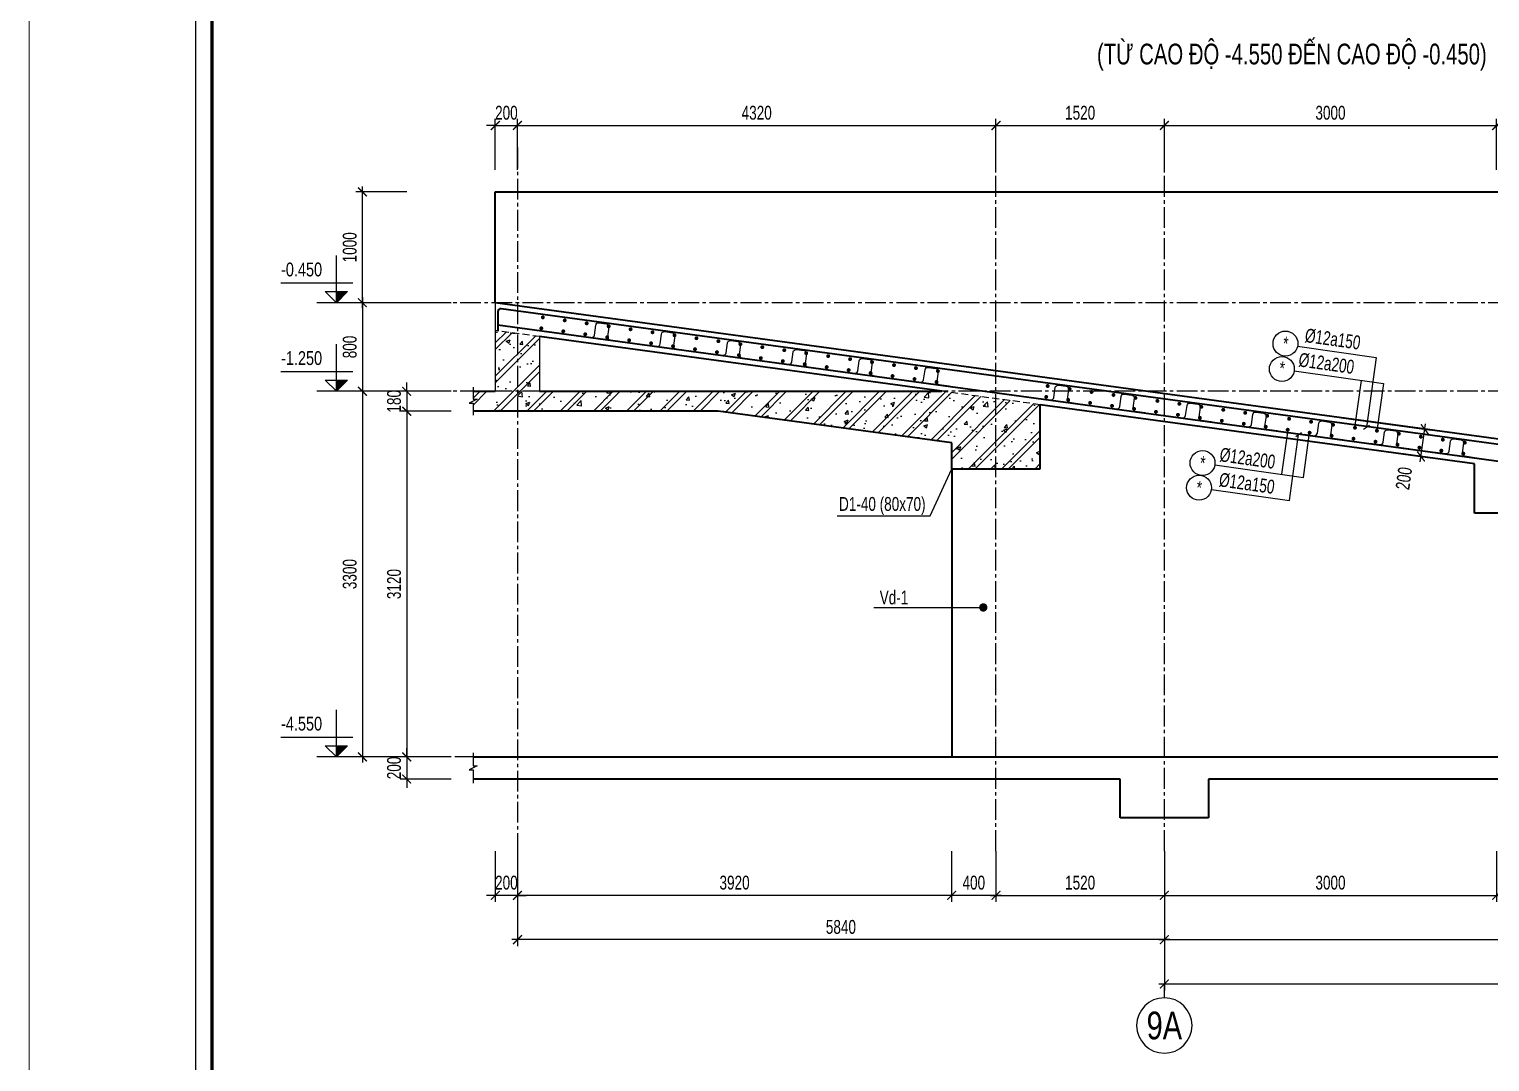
# Model space of a CAD drawing. Header units: millimetres. Extents: x 0 to 168200, y 0 to 59400.
# Drawn here: x 0 to 26372, y 21105 to 39748 of the extents above; entities that cross this region are included whole.
import ezdxf
from ezdxf.enums import TextEntityAlignment as Align

# ---------------------------------------------------------------- set-up
doc = ezdxf.new("R2010")
doc.units = ezdxf.units.MM
doc.header["$LTSCALE"] = 500
doc.header["$MEASUREMENT"] = 0
doc.linetypes.add('CENTER2', pattern=[1.125, 0.75, -0.125, 0.125, -0.125])
doc.linetypes.add('HIDDEN', pattern=[0.375, 0.25, -0.125])
doc.layers.get('DEFPOINTS').update_dxf_attribs({"lineweight": 15})
doc.layers.add('02.CDC.DIM', color=1, linetype='Continuous', lineweight=20)
for name, color, linetype in [('CDC-KHUNGTEN', 9, 'Continuous'), ('CDC.01.AXIS', 160, 'CENTER2'), ('CDC.02.DIM', 1, 'Continuous'), ('CDC.03.BORDER', 3, 'Continuous'), ('CDC.04.HIDDEN', 8, 'HIDDEN'), ('CDC.05.STEEL', 4, 'Continuous'), ('CDC.06.TEXT', 2, 'Continuous'), ('CDC.10.HATCH', 251, 'Continuous'), ('CDC.11.NOTE', 8, 'Continuous'), ('CDC.14.STEELNUM', 9, 'Continuous'), ('STEEL_NODE', 6, 'Continuous')]:
    doc.layers.add(name, color=color, linetype=linetype)
doc.styles.add('BIGTEXT', font='arial.ttf', dxfattribs={"width": 0.8})
doc.styles.add('KCS_SMTEXT', font='arial.ttf', dxfattribs={"width": 0.7})
doc.styles.add('SMTEXT', font='arial.ttf', dxfattribs={"width": 0.7})
doc.dimstyles.new('KCS_DIM100 SC2', dxfattribs={"dimscale": 100, "dimtxt": 2.5, "dimasz": 1.6, "dimexe": 1.2, "dimexo": 0, "dimgap": 1, "dimtad": 1, "dimdec": 0, "dimlfac": 0.5, "dimzin": 0, "dimdsep": 46, "dimtxsty": 'KCS_SMTEXT', "dimblk": 'ARCHTICK', "dimcen": 0, "dimdle": 1, "dimclrd": 256, "dimclre": 256, "dimclrt": 2, "dimadec": 0, "dimazin": 0, "dimtfac": 1, "dimtdec": 0, "dimtix": 1, "dimtmove": 2, "dimatfit": 3, "dimfxl": 1, "dimtolj": 1, "dimtzin": 0, "dimarcsym": 0})

# ---------------------------------------------------------------- blocks, each defined once
blk = doc.blocks.new('_ArchTick')
at = {"color": 0, "linetype": 'ByBlock', "const_width": 0.15}
blk.add_lwpolyline([(-0.5, -0.5), (0.5, 0.5)], dxfattribs=at)
blk = doc.blocks.new('*D10')
at = {"layer": 'CDC.02.DIM', "lineweight": -2, "transparency": 16777216}
for p, q in [((20496, 24910), (20496, 23190)), ((34596, 24910), (34596, 23190)), ((20396, 23310), (34696, 23310))]:
    blk.add_line(p, q, dxfattribs=at)
at = {"layer": 'DEFPOINTS', "color": 0, "transparency": 16777216}
for p in [(20496, 24910), (34596, 24910), (34596, 23310)]:
    blk.add_point(p, dxfattribs=at)
at = {"layer": 'CDC.02.DIM', "lineweight": -2, "transparency": 16777216, "xscale": 160, "yscale": 160, "zscale": 160, "rotation": 180}
blk.add_blockref('_ArchTick', (20496, 23310), dxfattribs=at)
at = {"layer": 'CDC.02.DIM', "lineweight": -2, "transparency": 16777216, "xscale": 160, "yscale": 160, "zscale": 160}
blk.add_blockref('_ArchTick', (34596, 23310), dxfattribs=at)
at = {"layer": 'CDC.02.DIM', "color": 2, "transparency": 16777216, "insert": (27546, 23538), "char_height": 250, "attachment_point": 5, "style": 'KCS_SMTEXT'}
blk.add_mtext('\\A1;7050', dxfattribs=at)
blk = doc.blocks.new('*D12')
at = {"layer": 'CDC.02.DIM', "lineweight": -2, "transparency": 16777216}
for p, q in [((20496, 24910), (20496, 23990)), ((26496, 24910), (26496, 23990)), ((20396, 24110), (26596, 24110))]:
    blk.add_line(p, q, dxfattribs=at)
at = {"layer": 'DEFPOINTS', "color": 0, "transparency": 16777216}
for p in [(20496, 24910), (26496, 24910), (26496, 24110)]:
    blk.add_point(p, dxfattribs=at)
at = {"layer": 'CDC.02.DIM', "lineweight": -2, "transparency": 16777216, "xscale": 160, "yscale": 160, "zscale": 160, "rotation": 180}
blk.add_blockref('_ArchTick', (20496, 24110), dxfattribs=at)
at = {"layer": 'CDC.02.DIM', "lineweight": -2, "transparency": 16777216, "xscale": 160, "yscale": 160, "zscale": 160}
blk.add_blockref('_ArchTick', (26496, 24110), dxfattribs=at)
at = {"layer": 'CDC.02.DIM', "color": 2, "transparency": 16777216, "insert": (23496, 24338), "char_height": 250, "attachment_point": 5, "style": 'KCS_SMTEXT'}
blk.add_mtext('\\A1;3000', dxfattribs=at)
blk = doc.blocks.new('*D31')
at = {"layer": 'CDC.02.DIM', "lineweight": -2, "transparency": 16777216}
for p, q in [((23690, 32731), (25316, 32510)), ((25117, 31935), (25211, 32625)), ((23623, 32239), (25249, 32018))]:
    blk.add_line(p, q, dxfattribs=at)
at = {"layer": 'DEFPOINTS', "color": 0, "transparency": 16777216}
for p in [(23690, 32731), (25197, 32526), (23623, 32239)]:
    blk.add_point(p, dxfattribs=at)
at = {"layer": 'CDC.02.DIM', "lineweight": -2, "transparency": 16777216, "xscale": 160, "yscale": 160, "zscale": 160}
for p, rotation in [((25197, 32526), 82.26110711690258), ((25130, 32034), 262.2611071169026)]:
    blk.add_blockref('_ArchTick', p, dxfattribs=dict(at, rotation=rotation))
at = {"layer": 'CDC.02.DIM', "color": 2, "transparency": 16777216, "insert": (24822, 31638), "char_height": 250, "attachment_point": 5, "rotation": 82.2611, "style": 'KCS_SMTEXT'}
blk.add_mtext('\\A1;200', dxfattribs=at)
blk = doc.blocks.new('*D45')
at = {"layer": 'CDC.02.DIM', "lineweight": -2, "transparency": 16777216}
for p, q in [((6816, 33210), (6816, 33370)), ((7616, 33210), (6696, 33210)), ((6816, 33210), (6816, 32850)), ((7616, 32850), (6696, 32850)), ((6816, 32850), (6816, 32690))]:
    blk.add_line(p, q, dxfattribs=at)
at = {"layer": 'DEFPOINTS', "color": 0, "transparency": 16777216}
for p in [(7616, 33210), (6816, 32850), (7616, 32850)]:
    blk.add_point(p, dxfattribs=at)
at = {"layer": 'CDC.02.DIM', "lineweight": -2, "transparency": 16777216, "xscale": 160, "yscale": 160, "zscale": 160}
for p, rotation in [((6816, 33210), 270), ((6816, 32850), 90)]:
    blk.add_blockref('_ArchTick', p, dxfattribs=dict(at, rotation=rotation))
at = {"layer": 'CDC.02.DIM', "color": 2, "transparency": 16777216, "insert": (6588, 33030), "char_height": 250, "attachment_point": 5, "rotation": 90, "style": 'KCS_SMTEXT'}
blk.add_mtext('\\A1;180', dxfattribs=at)
blk = doc.blocks.new('*D47')
at = {"layer": 'CDC.02.DIM', "lineweight": -2, "transparency": 16777216}
for p, q in [((6816, 26610), (6816, 26770)), ((7616, 26610), (6696, 26610)), ((6816, 26610), (6816, 26210)), ((7616, 26210), (6696, 26210)), ((6816, 26210), (6816, 26050))]:
    blk.add_line(p, q, dxfattribs=at)
at = {"layer": 'DEFPOINTS', "color": 0, "transparency": 16777216}
for p in [(7616, 26610), (6816, 26210), (7616, 26210)]:
    blk.add_point(p, dxfattribs=at)
at = {"layer": 'CDC.02.DIM', "lineweight": -2, "transparency": 16777216, "xscale": 160, "yscale": 160, "zscale": 160}
for p, rotation in [((6816, 26610), 270), ((6816, 26210), 90)]:
    blk.add_blockref('_ArchTick', p, dxfattribs=dict(at, rotation=rotation))
at = {"layer": 'CDC.02.DIM', "color": 2, "transparency": 16777216, "insert": (6588, 26410), "char_height": 250, "attachment_point": 5, "rotation": 90, "style": 'KCS_SMTEXT'}
blk.add_mtext('\\A1;200', dxfattribs=at)
blk = doc.blocks.new('*D49')
at = {"layer": 'CDC.02.DIM', "lineweight": -2, "transparency": 16777216}
for p, q in [((6016, 34910), (6016, 33110)), ((7616, 34810), (5896, 34810)), ((7616, 33210), (5896, 33210))]:
    blk.add_line(p, q, dxfattribs=at)
at = {"layer": 'DEFPOINTS', "color": 0, "transparency": 16777216}
for p in [(7616, 34810), (6016, 33210), (7616, 33210)]:
    blk.add_point(p, dxfattribs=at)
at = {"layer": 'CDC.02.DIM', "lineweight": -2, "transparency": 16777216, "xscale": 160, "yscale": 160, "zscale": 160}
for p, rotation in [((6016, 34810), 90), ((6016, 33210), 270)]:
    blk.add_blockref('_ArchTick', p, dxfattribs=dict(at, rotation=rotation))
at = {"layer": 'CDC.02.DIM', "color": 2, "transparency": 16777216, "insert": (5788, 34010), "char_height": 250, "attachment_point": 5, "rotation": 90, "style": 'KCS_SMTEXT'}
blk.add_mtext('\\A1;800', dxfattribs=at)
blk = doc.blocks.new('*D51')
at = {"layer": 'CDC.02.DIM', "lineweight": -2, "transparency": 16777216}
for p, q in [((6016, 33310), (6016, 26510)), ((7616, 33210), (5896, 33210)), ((7616, 26610), (5896, 26610))]:
    blk.add_line(p, q, dxfattribs=at)
at = {"layer": 'DEFPOINTS', "color": 0, "transparency": 16777216}
for p in [(7616, 33210), (6016, 26610), (7616, 26610)]:
    blk.add_point(p, dxfattribs=at)
at = {"layer": 'CDC.02.DIM', "lineweight": -2, "transparency": 16777216, "xscale": 160, "yscale": 160, "zscale": 160}
for p, rotation in [((6016, 33210), 90), ((6016, 26610), 270)]:
    blk.add_blockref('_ArchTick', p, dxfattribs=dict(at, rotation=rotation))
at = {"layer": 'CDC.02.DIM', "color": 2, "transparency": 16777216, "insert": (5788, 29910), "char_height": 250, "attachment_point": 5, "rotation": 90, "style": 'KCS_SMTEXT'}
blk.add_mtext('\\A1;3300', dxfattribs=at)
blk = doc.blocks.new('*D52')
at = {"layer": 'CDC.02.DIM', "lineweight": -2, "transparency": 16777216}
for p, q in [((17456, 24910), (17456, 23990)), ((20496, 24910), (20496, 23990)), ((17356, 24110), (20596, 24110))]:
    blk.add_line(p, q, dxfattribs=at)
at = {"layer": 'DEFPOINTS', "color": 0, "transparency": 16777216}
for p in [(17456, 24910), (20496, 24910), (20496, 24110)]:
    blk.add_point(p, dxfattribs=at)
at = {"layer": 'CDC.02.DIM', "lineweight": -2, "transparency": 16777216, "xscale": 160, "yscale": 160, "zscale": 160, "rotation": 180}
blk.add_blockref('_ArchTick', (17456, 24110), dxfattribs=at)
at = {"layer": 'CDC.02.DIM', "lineweight": -2, "transparency": 16777216, "xscale": 160, "yscale": 160, "zscale": 160}
blk.add_blockref('_ArchTick', (20496, 24110), dxfattribs=at)
at = {"layer": 'CDC.02.DIM', "color": 2, "transparency": 16777216, "insert": (18976, 24338), "char_height": 250, "attachment_point": 5, "style": 'KCS_SMTEXT'}
blk.add_mtext('\\A1;1520', dxfattribs=at)
blk = doc.blocks.new('*D53')
at = {"layer": 'CDC.02.DIM', "lineweight": -2, "transparency": 16777216}
for p, q in [((8816, 24910), (8816, 23990)), ((16656, 24910), (16656, 23990)), ((16756, 24110), (8716, 24110))]:
    blk.add_line(p, q, dxfattribs=at)
at = {"layer": 'DEFPOINTS', "color": 0, "transparency": 16777216}
for p in [(8816, 24910), (16656, 24910), (8816, 24110)]:
    blk.add_point(p, dxfattribs=at)
at = {"layer": 'CDC.02.DIM', "lineweight": -2, "transparency": 16777216, "xscale": 160, "yscale": 160, "zscale": 160, "rotation": 180}
blk.add_blockref('_ArchTick', (8816, 24110), dxfattribs=at)
at = {"layer": 'CDC.02.DIM', "lineweight": -2, "transparency": 16777216, "xscale": 160, "yscale": 160, "zscale": 160}
blk.add_blockref('_ArchTick', (16656, 24110), dxfattribs=at)
at = {"layer": 'CDC.02.DIM', "color": 2, "transparency": 16777216, "insert": (12736, 24338), "char_height": 250, "attachment_point": 5, "style": 'KCS_SMTEXT'}
blk.add_mtext('\\A1;3920', dxfattribs=at)
blk = doc.blocks.new('*D54')
at = {"layer": 'CDC.02.DIM', "lineweight": -2, "transparency": 16777216}
for p, q in [((8816, 24910), (8816, 23190)), ((20496, 24910), (20496, 23190)), ((20596, 23310), (8716, 23310))]:
    blk.add_line(p, q, dxfattribs=at)
at = {"layer": 'DEFPOINTS', "color": 0, "transparency": 16777216}
for p in [(8816, 24910), (20496, 24910), (8816, 23310)]:
    blk.add_point(p, dxfattribs=at)
at = {"layer": 'CDC.02.DIM', "lineweight": -2, "transparency": 16777216, "xscale": 160, "yscale": 160, "zscale": 160, "rotation": 180}
blk.add_blockref('_ArchTick', (8816, 23310), dxfattribs=at)
at = {"layer": 'CDC.02.DIM', "lineweight": -2, "transparency": 16777216, "xscale": 160, "yscale": 160, "zscale": 160}
blk.add_blockref('_ArchTick', (20496, 23310), dxfattribs=at)
at = {"layer": 'CDC.02.DIM', "color": 2, "transparency": 16777216, "insert": (14656, 23538), "char_height": 250, "attachment_point": 5, "style": 'KCS_SMTEXT'}
blk.add_mtext('\\A1;5840', dxfattribs=at)
blk = doc.blocks.new('*D61')
at = {"layer": 'CDC.02.DIM', "lineweight": -2, "transparency": 16777216}
for p, q in [((6816, 36810), (5896, 36810)), ((6016, 34710), (6016, 36910)), ((6816, 34810), (5896, 34810))]:
    blk.add_line(p, q, dxfattribs=at)
at = {"layer": 'DEFPOINTS', "color": 0, "transparency": 16777216}
for p in [(6016, 36810), (6816, 36810), (6816, 34810)]:
    blk.add_point(p, dxfattribs=at)
at = {"layer": 'CDC.02.DIM', "lineweight": -2, "transparency": 16777216, "xscale": 160, "yscale": 160, "zscale": 160}
for p, rotation in [((6016, 36810), 90), ((6016, 34810), 270)]:
    blk.add_blockref('_ArchTick', p, dxfattribs=dict(at, rotation=rotation))
at = {"layer": 'CDC.02.DIM', "color": 2, "transparency": 16777216, "insert": (5788, 35810), "char_height": 250, "attachment_point": 5, "rotation": 90, "style": 'KCS_SMTEXT'}
blk.add_mtext('\\A1;1000', dxfattribs=at)
blk = doc.blocks.new('*D145')
at = {"layer": 'CDC.02.DIM', "lineweight": -2, "transparency": 16777216}
for p, q in [((7616, 32850), (6696, 32850)), ((6816, 32950), (6816, 26510)), ((7616, 26610), (6696, 26610))]:
    blk.add_line(p, q, dxfattribs=at)
at = {"layer": 'DEFPOINTS', "color": 0, "transparency": 16777216}
for p in [(7616, 32850), (6816, 26610), (7616, 26610)]:
    blk.add_point(p, dxfattribs=at)
at = {"layer": 'CDC.02.DIM', "lineweight": -2, "transparency": 16777216, "xscale": 160, "yscale": 160, "zscale": 160}
for p, rotation in [((6816, 32850), 90), ((6816, 26610), 270)]:
    blk.add_blockref('_ArchTick', p, dxfattribs=dict(at, rotation=rotation))
at = {"layer": 'CDC.02.DIM', "color": 2, "transparency": 16777216, "insert": (6588, 29730), "char_height": 250, "attachment_point": 5, "rotation": 90, "style": 'KCS_SMTEXT'}
blk.add_mtext('\\A1;3120', dxfattribs=at)
blk = doc.blocks.new('*D146')
at = {"layer": 'CDC.02.DIM', "lineweight": -2, "transparency": 16777216}
for p, q in [((16656, 24910), (16656, 23990)), ((17456, 24910), (17456, 23990)), ((17556, 24110), (16556, 24110))]:
    blk.add_line(p, q, dxfattribs=at)
at = {"layer": 'DEFPOINTS', "color": 0, "transparency": 16777216}
for p in [(16656, 24910), (17456, 24910), (16656, 24110)]:
    blk.add_point(p, dxfattribs=at)
at = {"layer": 'CDC.02.DIM', "lineweight": -2, "transparency": 16777216, "xscale": 160, "yscale": 160, "zscale": 160, "rotation": 180}
blk.add_blockref('_ArchTick', (16656, 24110), dxfattribs=at)
at = {"layer": 'CDC.02.DIM', "lineweight": -2, "transparency": 16777216, "xscale": 160, "yscale": 160, "zscale": 160}
blk.add_blockref('_ArchTick', (17456, 24110), dxfattribs=at)
at = {"layer": 'CDC.02.DIM', "color": 2, "transparency": 16777216, "insert": (17056, 24338), "char_height": 250, "attachment_point": 5, "style": 'KCS_SMTEXT'}
blk.add_mtext('\\A1;400', dxfattribs=at)
blk = doc.blocks.new('*D147')
at = {"layer": 'CDC.02.DIM', "lineweight": -2, "transparency": 16777216}
for p, q in [((8416, 24910), (8416, 23990)), ((8816, 24910), (8816, 23990)), ((8416, 24110), (8256, 24110)), ((8816, 24110), (8416, 24110)), ((8816, 24110), (8976, 24110))]:
    blk.add_line(p, q, dxfattribs=at)
at = {"layer": 'DEFPOINTS', "color": 0, "transparency": 16777216}
for p in [(8416, 24910), (8816, 24910), (8416, 24110)]:
    blk.add_point(p, dxfattribs=at)
at = {"layer": 'CDC.02.DIM', "lineweight": -2, "transparency": 16777216, "xscale": 160, "yscale": 160, "zscale": 160}
blk.add_blockref('_ArchTick', (8416, 24110), dxfattribs=at)
at = {"layer": 'CDC.02.DIM', "lineweight": -2, "transparency": 16777216, "xscale": 160, "yscale": 160, "zscale": 160, "rotation": 180}
blk.add_blockref('_ArchTick', (8816, 24110), dxfattribs=at)
at = {"layer": 'CDC.02.DIM', "color": 2, "transparency": 16777216, "insert": (8616, 24338), "char_height": 250, "attachment_point": 5, "style": 'KCS_SMTEXT'}
blk.add_mtext('\\A1;200', dxfattribs=at)
blk = doc.blocks.new('_Axis name')
at = {"layer": 'CDC.02.DIM'}
blk.add_line((0, 2.5), (0, 0), dxfattribs=at)
blk.add_circle((0, 7.5), 5, dxfattribs=at)
at = {"layer": 'CDC.02.DIM', "style": 'BIGTEXT', "width": 0.75}
blk.add_attdef('.', text='', height=5, dxfattribs=at).set_placement((0, 7.5), align=Align.MIDDLE)
blk = doc.blocks.new('*D148')
at = {"layer": 'CDC.02.DIM', "lineweight": -2, "transparency": 16777216}
for p, q in [((20496, 24910), (20496, 22390)), ((70936, 24110), (70936, 22390)), ((20396, 22510), (71036, 22510))]:
    blk.add_line(p, q, dxfattribs=at)
at = {"layer": 'DEFPOINTS', "color": 0, "transparency": 16777216}
for p in [(20496, 24910), (70936, 24110), (70936, 22510)]:
    blk.add_point(p, dxfattribs=at)
at = {"layer": 'CDC.02.DIM', "lineweight": -2, "transparency": 16777216, "xscale": 160, "yscale": 160, "zscale": 160, "rotation": 180}
blk.add_blockref('_ArchTick', (20496, 22510), dxfattribs=at)
at = {"layer": 'CDC.02.DIM', "lineweight": -2, "transparency": 16777216, "xscale": 160, "yscale": 160, "zscale": 160}
blk.add_blockref('_ArchTick', (70936, 22510), dxfattribs=at)
at = {"layer": 'CDC.02.DIM', "color": 2, "transparency": 16777216, "insert": (45716, 22738), "char_height": 250, "attachment_point": 5, "style": 'KCS_SMTEXT'}
blk.add_mtext('\\A1;25220', dxfattribs=at)
blk = doc.blocks.new('*D149')
at = {"layer": 'CDC.02.DIM', "lineweight": -2, "transparency": 16777216}
for p, q in [((8416, 38010), (8256, 38010)), ((8416, 37210), (8416, 38130)), ((8416, 38010), (8816, 38010)), ((8816, 37210), (8816, 38130)), ((8816, 38010), (8976, 38010))]:
    blk.add_line(p, q, dxfattribs=at)
at = {"layer": 'DEFPOINTS', "color": 0, "transparency": 16777216}
for p in [(8816, 38010), (8416, 37210), (8816, 37210)]:
    blk.add_point(p, dxfattribs=at)
at = {"layer": 'CDC.02.DIM', "lineweight": -2, "transparency": 16777216, "xscale": 160, "yscale": 160, "zscale": 160}
blk.add_blockref('_ArchTick', (8416, 38010), dxfattribs=at)
at = {"layer": 'CDC.02.DIM', "lineweight": -2, "transparency": 16777216, "xscale": 160, "yscale": 160, "zscale": 160, "rotation": 180}
blk.add_blockref('_ArchTick', (8816, 38010), dxfattribs=at)
at = {"layer": 'CDC.02.DIM', "color": 2, "transparency": 16777216, "insert": (8616, 38238), "char_height": 250, "attachment_point": 5, "style": 'KCS_SMTEXT'}
blk.add_mtext('\\A1;200', dxfattribs=at)
blk = doc.blocks.new('*D150')
at = {"layer": 'CDC.02.DIM', "lineweight": -2, "transparency": 16777216}
for p, q in [((8716, 38010), (17556, 38010)), ((8816, 37210), (8816, 38130)), ((17456, 37210), (17456, 38130))]:
    blk.add_line(p, q, dxfattribs=at)
at = {"layer": 'DEFPOINTS', "color": 0, "transparency": 16777216}
for p in [(17456, 38010), (8816, 37210), (17456, 37210)]:
    blk.add_point(p, dxfattribs=at)
at = {"layer": 'CDC.02.DIM', "lineweight": -2, "transparency": 16777216, "xscale": 160, "yscale": 160, "zscale": 160, "rotation": 180}
blk.add_blockref('_ArchTick', (8816, 38010), dxfattribs=at)
at = {"layer": 'CDC.02.DIM', "lineweight": -2, "transparency": 16777216, "xscale": 160, "yscale": 160, "zscale": 160}
blk.add_blockref('_ArchTick', (17456, 38010), dxfattribs=at)
at = {"layer": 'CDC.02.DIM', "color": 2, "transparency": 16777216, "insert": (13136, 38238), "char_height": 250, "attachment_point": 5, "style": 'KCS_SMTEXT'}
blk.add_mtext('\\A1;4320', dxfattribs=at)
blk = doc.blocks.new('*D151')
at = {"layer": 'CDC.02.DIM', "lineweight": -2, "transparency": 16777216}
for p, q in [((17356, 38010), (20596, 38010)), ((17456, 37210), (17456, 38130)), ((20496, 37210), (20496, 38130))]:
    blk.add_line(p, q, dxfattribs=at)
at = {"layer": 'DEFPOINTS', "color": 0, "transparency": 16777216}
for p in [(20496, 38010), (17456, 37210), (20496, 37210)]:
    blk.add_point(p, dxfattribs=at)
at = {"layer": 'CDC.02.DIM', "lineweight": -2, "transparency": 16777216, "xscale": 160, "yscale": 160, "zscale": 160, "rotation": 180}
blk.add_blockref('_ArchTick', (17456, 38010), dxfattribs=at)
at = {"layer": 'CDC.02.DIM', "lineweight": -2, "transparency": 16777216, "xscale": 160, "yscale": 160, "zscale": 160}
blk.add_blockref('_ArchTick', (20496, 38010), dxfattribs=at)
at = {"layer": 'CDC.02.DIM', "color": 2, "transparency": 16777216, "insert": (18976, 38238), "char_height": 250, "attachment_point": 5, "style": 'KCS_SMTEXT'}
blk.add_mtext('\\A1;1520', dxfattribs=at)
blk = doc.blocks.new('*D152')
at = {"layer": 'CDC.02.DIM', "lineweight": -2, "transparency": 16777216}
for p, q in [((20396, 38010), (26596, 38010)), ((20496, 37210), (20496, 38130)), ((26496, 37210), (26496, 38130))]:
    blk.add_line(p, q, dxfattribs=at)
at = {"layer": 'DEFPOINTS', "color": 0, "transparency": 16777216}
for p in [(26496, 38010), (20496, 37210), (26496, 37210)]:
    blk.add_point(p, dxfattribs=at)
at = {"layer": 'CDC.02.DIM', "lineweight": -2, "transparency": 16777216, "xscale": 160, "yscale": 160, "zscale": 160, "rotation": 180}
blk.add_blockref('_ArchTick', (20496, 38010), dxfattribs=at)
at = {"layer": 'CDC.02.DIM', "lineweight": -2, "transparency": 16777216, "xscale": 160, "yscale": 160, "zscale": 160}
blk.add_blockref('_ArchTick', (26496, 38010), dxfattribs=at)
at = {"layer": 'CDC.02.DIM', "color": 2, "transparency": 16777216, "insert": (23496, 38238), "char_height": 250, "attachment_point": 5, "style": 'KCS_SMTEXT'}
blk.add_mtext('\\A1;3000', dxfattribs=at)
blk = doc.blocks.new('Khung tên chuẩn')
at = {"layer": 'CDC-KHUNGTEN', "color": 8}
blk.add_lwpolyline([(75096, 1100), (83000, 1100), (83000, 58300), (3000, 58300), (3000, 1100), (75096, 1100)], dxfattribs=at)
at = {"layer": 'CDC-KHUNGTEN', "color": 255, "lineweight": 60}
blk.add_lwpolyline([(74900, 1400), (74900, 58000), (3300, 58000), (3300, 1400), (74900, 1400)], close=True, dxfattribs=at)
at = {"layer": 'DEFPOINTS', "color": 1, "ltscale": 0.2}
blk.add_lwpolyline([(0, 0), (0, 59400), (84100, 59400), (84100, 0), (0, 0)], close=True, dxfattribs=at)

msp = doc.modelspace()

# ---------------------------------------------------------------- hatches: boundary and pattern name
at = {"layer": 'CDC.10.HATCH'}
for points in [[(5746.1, 35010.1), (5546.1, 34810.1), (5546.1, 35010.1)], [(5746.1, 33410.1), (5546.1, 33210.1), (5546.1, 33410.1)], [(5746.1, 26810.1), (5546.1, 26610.1), (5546.1, 26810.1)]]:
    msp.add_hatch(color=256, dxfattribs=at).paths.add_polyline_path(points)
h = msp.add_hatch(dxfattribs=at)
h.set_pattern_fill('BETONG', color=256, scale=100, style=0, pattern_type=2)
h.set_pattern_definition([(50, (-437766.36, 538626.2), (717.2602, -62.75213), [75, -825]), (355, (-437766.36, 538626.2), (-138.7513, 752.1921), [60, -660]), (100.4514, (-437706.6, 538620.95), (578.5094, 689.43954), [63.7402, -701.1421]), (46.1842, (-437766.4, 538826.2), (1067.241, -165.519), [112.5, -1237.5]), (96.6356, (-437677.4, 538812.4), (934.6627, 974.1179), [95.6103, -1051.713]), (351.1842, (-437766.4, 538826.2), (934.662, 974.1186), [90, -990]), (21, (-437666.36, 538776.2), (596.90705, -402.6189), [75, -825]), (326, (-437666.36, 538776.2), (243.3153, 725.15005), [60, -660]), (71.4514, (-437616.6, 538742.6), (840.2226, 322.5305), [63.7402, -701.1421]), (37.5, (-437766.36, 538626.18), (12.15986, 332.89385), [0, -652, 0, -670, 0, -662.5]), (7.5, (-437766.36, 538626.2), (263.06954, 394.41171), [0, -382, 0, -637, 0, -252.5]), (327.5, (-437989.36, 538626.18), (533.82244, -22.55487), [0, -250, 0, -780, 0, -1035]), (317.5, (-438089.36, 538626.2), (583.18617, 100.10498), [0, -325, 0, -518, 0, -735]), (45, (-437766.36, 538626.2), (-300.52038, 300.52038), []), (45, (-437766.36, 538748.7), (-300.52038, 300.52038), [])])
h.paths.add_polyline_path([(18256.1, 32968.3), (16476.7, 33210.1), (9216.1, 33210.1), (9216.1, 34196.8), (8416.1, 34305.5), (8416.1, 33210.1), (8016.1, 33210.1), (8016.1, 33066.1), (8088.1, 33066.1), (7944.1, 32994.1), (8016.1, 32994.1), (8016.1, 32850.1), (12442.2, 32850.1), (16656.1, 32277.5), (16656.1, 31810.1), (18256.1, 31810.1)])

# ---------------------------------------------------------------- linework, layer by layer
at = {"layer": 'CDC.01.AXIS'}
for p, q in [((8816.1, 37610.1), (8816.1, 24910.1)), ((17456.1, 24910.1), (17456.1, 37610.1)), ((20496.1, 24910.1), (20496.1, 37610.1)), ((71157.3, 34810.1), (6771.3, 34810.1)), ((71157.3, 33210.1), (6816.1, 33210.1)), ((71057.3, 26610.1), (6816.1, 26610.1))]:
    msp.add_line(p, q, dxfattribs=at)
at = {"layer": 'CDC.02.DIM'}
for points in [[(5546.1, 35010.1), (5546.1, 34810.1), (5346.1, 35010.1), (5746.1, 35010.1), (5546.1, 34810.1), (5546.1, 35660.1)], [(5846.1, 35160.1), (4546.1, 35160.1)], [(5896.1, 34810.1), (5196.1, 34810.1)], [(5546.1, 33410.1), (5546.1, 33210.1), (5346.1, 33410.1), (5746.1, 33410.1), (5546.1, 33210.1), (5546.1, 34060.1)], [(5846.1, 33560.1), (4546.1, 33560.1)], [(5896.1, 33210.1), (5196.1, 33210.1)], [(5546.1, 26810.1), (5546.1, 26610.1), (5346.1, 26810.1), (5746.1, 26810.1), (5546.1, 26610.1), (5546.1, 27460.1)], [(5846.1, 26960.1), (4546.1, 26960.1)], [(5896.1, 26610.1), (5196.1, 26610.1)]]:
    msp.add_lwpolyline(points, dxfattribs=at)
at = {"layer": 'CDC.03.BORDER', "lineweight": 35}
for p, q in [((8416.1, 34810.1), (8416.1, 36810.1)), ((8416.1, 36810.1), (67056.1, 36810.1)), ((68656.1, 26610.1), (8416.1, 34810.1)), ((16476.7, 33210.1), (9216.1, 34196.8)), ((8016.1, 33210.1), (8416.1, 33210.1)), ((9216.1, 33210.1), (16476.7, 33210.1)), ((26096.1, 31902.9), (18256.1, 32968.3)), ((18256.1, 31810.1), (18256.1, 32968.3)), ((12442.2, 32850.1), (8016.1, 32850.1)), ((16656.1, 32277.5), (12442.2, 32850.1)), ((16656.1, 31810.1), (16656.1, 32277.5)), ((16656.1, 31810.1), (18256.1, 31810.1)), ((16656.1, 31810.1), (16656.1, 26610.1)), ((26096.1, 31007.5), (26096.1, 31902.9)), ((26896.1, 31007.5), (26096.1, 31007.5)), ((8016.1, 26610.1), (64105.9, 26610.1)), ((19696.1, 26210.1), (8016.1, 26210.1)), ((19696.1, 25510.1), (19696.1, 26210.1)), ((29696.1, 26210.1), (21296.1, 26210.1)), ((21296.1, 26210.1), (21296.1, 25510.1)), ((21296.1, 25510.1), (19696.1, 25510.1))]:
    msp.add_line(p, q, dxfattribs=at)
at = {"layer": 'CDC.03.BORDER'}
for p, q in [((8416.1, 34810.1), (8416.1, 33210.1)), ((9216.1, 34196.8), (9216.1, 33210.1))]:
    msp.add_line(p, q, dxfattribs=at)
at = {"layer": 'CDC.04.HIDDEN'}
for p, q in [((9216.1, 34196.8), (8416.1, 34305.5)), ((18256.1, 32968.3), (16476.7, 33210.1))]:
    msp.add_line(p, q, dxfattribs=at)
at = {"layer": 'CDC.05.STEEL', "lineweight": 35}
for p, q in [((8464, 34649.1), (8464, 34299)), ((68452.1, 26539.8), (8520.8, 34698.7)), ((68538.7, 26229.3), (8464, 34403.7))]:
    msp.add_line(p, q, dxfattribs=at)
at = {"layer": 'CDC.05.STEEL'}
for points in [[(9967.4, 34207.8), (10148.1, 34183.3, 0.4142136), (10204.4, 34225.9), (10229.3, 34406.2, -0.4142136), (10285.6, 34448.8), (10424, 34429.7, -0.4142136), (10466.7, 34373.4), (10442.1, 34195.9, 0.4142136), (10484.7, 34139.6), (10665.4, 34114.6)], [(11156.4, 34046.2), (11337.2, 34021.7, 0.4142136), (11393.5, 34064.3), (11418.4, 34244.6, -0.4142136), (11474.7, 34287.2), (11613.1, 34268.1, -0.4142136), (11655.7, 34211.8), (11631.2, 34034.3, 0.4142136), (11673.8, 33978), (11854.5, 33953)], [(12345.5, 33884.6), (12526.3, 33860.1, 0.4142136), (12582.5, 33902.7), (12607.4, 34083, -0.4142136), (12663.7, 34125.6), (12802.2, 34106.5, -0.4142136), (12844.8, 34050.2), (12820.3, 33872.7, 0.4142136), (12862.9, 33816.4), (13043.6, 33791.4)], [(13534.6, 33723), (13715.3, 33698.5, 0.4142136), (13771.6, 33741.1), (13796.5, 33921.4, -0.4142136), (13852.8, 33964), (13991.3, 33944.9, -0.4142136), (14033.9, 33888.6), (14009.3, 33711.1, 0.4142136), (14052, 33654.8), (14232.7, 33629.8)], [(14723.7, 33561.5), (14904.4, 33536.9, 0.4142136), (14960.7, 33579.5), (14985.6, 33759.8, -0.4142136), (15041.9, 33802.4), (15180.3, 33783.3, -0.4142136), (15222.9, 33727), (15198.4, 33549.5, 0.4142136), (15241, 33493.2), (15421.7, 33468.3)], [(15912.7, 33399.9), (16093.5, 33375.3, 0.4142136), (16149.8, 33417.9), (16174.7, 33598.2, -0.4142136), (16230.9, 33640.8), (16369.4, 33621.7, -0.4142136), (16412, 33565.4), (16387.5, 33387.9, 0.4142136), (16430.1, 33331.6), (16610.8, 33306.7)], [(18265.2, 33080.2), (18446, 33055.6, 0.4142136), (18502.3, 33098.2), (18527.2, 33278.5, -0.4142136), (18583.5, 33321.1), (18721.9, 33302, -0.4142136), (18764.5, 33245.7), (18740, 33068.2, 0.4142136), (18782.6, 33011.9), (18963.3, 32987)], [(19454.3, 32918.6), (19635.1, 32894, 0.4142136), (19691.3, 32936.6), (19716.3, 33116.9, -0.4142136), (19772.5, 33159.5), (19911, 33140.4, -0.4142136), (19953.6, 33084.1), (19929.1, 32906.6, 0.4142136), (19971.7, 32850.3), (20152.4, 32825.4)], [(20643.4, 32757), (20824.1, 32732.4, 0.4142136), (20880.4, 32775), (20905.3, 32955.3, -0.4142136), (20961.6, 32998), (21100.1, 32978.8, -0.4142136), (21142.7, 32922.5), (21118.1, 32745, 0.4142136), (21160.8, 32688.7), (21341.5, 32663.8)], [(21832.5, 32595.4), (22013.2, 32570.8, 0.4142136), (22069.5, 32613.4), (22094.4, 32793.7, -0.4142136), (22150.7, 32836.4), (22289.1, 32817.2, -0.4142136), (22331.8, 32761), (22307.2, 32583.4, 0.4142136), (22349.8, 32527.2), (22530.5, 32502.2)], [(23021.5, 32433.8), (23202.3, 32409.2, 0.4142136), (23258.6, 32451.9), (23283.5, 32632.2, -0.4142136), (23339.7, 32674.8), (23478.2, 32655.6, -0.4142136), (23520.8, 32599.4), (23496.3, 32421.8, 0.4142136), (23538.9, 32365.6), (23719.6, 32340.6)], [(24210.6, 32272.2), (24391.3, 32247.6, 0.4142136), (24447.6, 32290.3), (24472.5, 32470.6, -0.4142136), (24528.8, 32513.2), (24667.3, 32494.1, -0.4142136), (24709.9, 32437.8), (24685.4, 32260.3, 0.4142136), (24728, 32204), (24908.7, 32179)], [(25399.7, 32110.6), (25580.4, 32086.1, 0.4142136), (25636.7, 32128.7), (25661.6, 32309, -0.4142136), (25717.9, 32351.6), (25856.3, 32332.5, -0.4142136), (25899, 32276.2), (25874.4, 32098.7, 0.4142136), (25917, 32042.4), (26097.7, 32017.4)]]:
    msp.add_lwpolyline(points, format="xyb", dxfattribs=at)
at = {"layer": 'CDC.05.STEEL', "lineweight": 35}
msp.add_arc((8514, 34649.1), 50, 82.26111, 180, dxfattribs=at)
at = {"layer": 'CDC.11.NOTE', "color": 3}
for p, q in [((22867.9, 32391.4), (22974.6, 32466.8)), ((24091.4, 32524.4), (24198.1, 32599.7))]:
    msp.add_line(p, q, dxfattribs=at)
at = {"layer": 'CDC.11.NOTE'}
for points in [[(22903.4, 34026.3), (24321.9, 33823), (24144.7, 32562)], [(22840.8, 33580.6), (24454.5, 33350.2), (24334.8, 32498.5)], [(8016.1, 33282.1), (8016.1, 33066.1), (8088.1, 33066.1), (7944.1, 32994.1), (8016.1, 32994.1), (8016.1, 32778.1)], [(21408.2, 31883.7), (23007.4, 31654.5), (23119.7, 32462.4)], [(21345.6, 31438), (22754.9, 31236.1), (22921.2, 32429.1)], [(14585.9, 30961.1), (16265.5, 30961.1), (16656.1, 31810.1)], [(15249.3, 29307.8), (16213.4, 29307.8), (17227.2, 29307.8)], [(8016.1, 26682.1), (8016.1, 26446.1), (8088.1, 26446.1), (7944.1, 26374.1), (8016.1, 26374.1), (8016.1, 26138.1)]]:
    msp.add_lwpolyline(points, dxfattribs=at)
at = {"layer": 'CDC.11.NOTE', "linetype": 'ByBlock'}
for points in [[(23938.5, 32552.4), (24058.5, 33406.7)], [(22723.3, 32516.3), (22611.5, 31711.3)]]:
    msp.add_lwpolyline(points, dxfattribs=at)
at = {"layer": 'CDC.11.NOTE', "const_width": 75}
msp.add_lwpolyline([(17189.7, 29307.8, 1), (17264.7, 29307.8, 1)], format="xyb", close=True, dxfattribs=at)
at = {"layer": 'CDC.14.STEELNUM'}
for centre in [(22683.2, 34072.6), (22618.1, 33612.6), (21185.5, 31915.6), (21122.8, 31470)]:
    msp.add_circle(centre, 225, dxfattribs=at)
at = {"layer": 'STEEL_NODE', "const_width": 35.2}
for points in [[(9258.9, 34555.6, 1), (9287.6, 34535.1, 1)], [(9232.8, 34357.9, 1), (9261.5, 34337.4, 1)], [(9629.2, 34304, 1), (9657.8, 34283.6, 1)], [(9655.3, 34501.7, 1), (9683.9, 34481.3, 1)], [(10051.6, 34447.8, 1), (10080.3, 34427.4, 1)], [(10448, 34394, 1), (10476.7, 34373.5, 1)], [(10844.4, 34340.1, 1), (10873, 34319.7, 1)], [(11240.7, 34286.3, 1), (11269.4, 34265.8, 1)], [(10025.6, 34250.2, 1), (10054.2, 34229.7, 1)], [(10421.9, 34196.3, 1), (10450.6, 34175.9, 1)], [(10818.3, 34142.4, 1), (10846.9, 34122, 1)], [(11214.6, 34088.6, 1), (11243.3, 34068.1, 1)], [(11611, 34034.7, 1), (11639.6, 34014.3, 1)], [(11637.1, 34232.4, 1), (11665.7, 34211.9, 1)], [(12033.4, 34178.5, 1), (12062.1, 34158.1, 1)], [(12429.8, 34124.7, 1), (12458.4, 34104.2, 1)], [(12826.1, 34070.8, 1), (12854.8, 34050.3, 1)], [(13222.5, 34016.9, 1), (13251.1, 33996.5, 1)], [(12007.3, 33980.9, 1), (12036, 33960.4, 1)], [(12403.7, 33927, 1), (12432.3, 33906.5, 1)], [(12800.1, 33873.1, 1), (12828.7, 33852.7, 1)], [(13196.4, 33819.3, 1), (13225.1, 33798.8, 1)], [(13592.8, 33765.4, 1), (13621.4, 33744.9, 1)], [(13618.9, 33963.1, 1), (13647.5, 33942.6, 1)], [(14015.2, 33909.2, 1), (14043.9, 33888.8, 1)], [(14411.6, 33855.3, 1), (14440.2, 33834.9, 1)], [(14807.9, 33801.5, 1), (14836.6, 33781, 1)], [(15204.3, 33747.6, 1), (15232.9, 33727.2, 1)], [(13989.1, 33711.5, 1), (14017.8, 33691.1, 1)], [(14385.5, 33657.7, 1), (14414.1, 33637.2, 1)], [(14781.8, 33603.8, 1), (14810.5, 33583.4, 1)], [(15178.2, 33549.9, 1), (15206.8, 33529.5, 1)], [(15574.6, 33496.1, 1), (15603.2, 33475.6, 1)], [(15600.6, 33693.8, 1), (15629.3, 33673.3, 1)], [(15997, 33639.9, 1), (16025.6, 33619.4, 1)], [(16393.4, 33586, 1), (16422, 33565.6, 1)], [(15970.9, 33442.2, 1), (15999.6, 33421.8, 1)], [(16367.3, 33388.4, 1), (16395.9, 33367.9, 1)], [(18375.1, 33316.7, 1), (18403.8, 33296.3, 1)], [(18771.5, 33262.8, 1), (18800.1, 33242.4, 1)], [(19167.9, 33209, 1), (19196.5, 33188.5, 1)], [(18349.1, 33119, 1), (18377.7, 33098.6, 1)], [(18745.4, 33065.2, 1), (18774.1, 33044.7, 1)], [(19141.8, 33011.3, 1), (19170.4, 32990.9, 1)], [(19538.1, 32957.4, 1), (19566.8, 32937, 1)], [(19564.2, 33155.1, 1), (19592.9, 33134.7, 1)], [(19960.6, 33101.3, 1), (19989.2, 33080.8, 1)], [(20356.9, 33047.4, 1), (20385.6, 33026.9, 1)], [(20753.3, 32993.5, 1), (20781.9, 32973.1, 1)], [(19934.5, 32903.6, 1), (19963.1, 32883.1, 1)], [(20330.8, 32849.7, 1), (20359.5, 32829.3, 1)], [(20727.2, 32795.9, 1), (20755.8, 32775.4, 1)], [(21123.5, 32742, 1), (21152.2, 32721.5, 1)], [(21149.6, 32939.7, 1), (21178.3, 32919.2, 1)], [(21519.9, 32688.1, 1), (21548.6, 32667.7, 1)], [(21546, 32885.8, 1), (21574.6, 32865.3, 1)], [(21942.4, 32831.9, 1), (21971, 32811.5, 1)], [(22338.7, 32778.1, 1), (22367.4, 32757.6, 1)], [(22735.1, 32724.2, 1), (22763.7, 32703.8, 1)], [(21916.3, 32634.3, 1), (21944.9, 32613.8, 1)], [(22312.6, 32580.4, 1), (22341.3, 32559.9, 1)], [(22709, 32526.5, 1), (22737.6, 32506.1, 1)], [(23105.3, 32472.7, 1), (23134, 32452.2, 1)], [(23131.4, 32670.3, 1), (23160.1, 32649.9, 1)], [(23501.7, 32418.8, 1), (23530.3, 32398.4, 1)], [(23527.8, 32616.5, 1), (23556.4, 32596, 1)], [(23924.1, 32562.6, 1), (23952.8, 32542.2, 1)], [(24320.5, 32508.8, 1), (24349.1, 32488.3, 1)], [(24716.9, 32454.9, 1), (24745.5, 32434.4, 1)], [(23898, 32364.9, 1), (23926.7, 32344.5, 1)], [(24294.4, 32311.1, 1), (24323, 32290.6, 1)], [(24690.8, 32257.2, 1), (24719.4, 32236.8, 1)], [(25087.1, 32203.4, 1), (25115.8, 32182.9, 1)], [(25113.2, 32401, 1), (25141.9, 32380.6, 1)], [(25483.5, 32149.5, 1), (25512.1, 32129, 1)], [(25509.6, 32347.2, 1), (25538.2, 32326.7, 1)], [(25905.9, 32293.3, 1), (25934.6, 32272.8, 1)], [(25879.8, 32095.6, 1), (25908.5, 32075.2, 1)]]:
    msp.add_lwpolyline(points, format="xyb", close=True, dxfattribs=at)

# ---------------------------------------------------------------- block references
msp.add_blockref('Khung tên chuẩn', (0, 0))
at = {"layer": '02.CDC.DIM'}
ref = msp.add_blockref('_Axis name', (20496.1, 22510.1), dxfattribs=dict(at, xscale=-100, yscale=100, zscale=100, rotation=180))
ref.add_attrib('.', '9A', dxfattribs={"layer": 'CDC.02.DIM', "height": 500, "style": 'BIGTEXT', "width": 0.75}).set_placement((20496.1, 21760.1), align=Align.MIDDLE)

# ---------------------------------------------------------------- texts
at = {"layer": 'CDC.02.DIM', "style": 'SMTEXT', "width": 0.75}
for s, p in [('-0.450 ', (5361.6, 35285.1)), ('-1.250 ', (5361.6, 33685.1)), ('-4.550 ', (5361.6, 27085.1))]:
    msp.add_text(s, height=250, dxfattribs=at).set_placement(p, align=Align.RIGHT)
at = {"layer": 'CDC.06.TEXT', "color": 4, "style": 'KCS_SMTEXT', "width": 0.7}
msp.add_text('(TỪ CAO ĐỘ -4.550 ĐẾN CAO ĐỘ -0.450)', height=375, dxfattribs=at).set_placement((22798.9, 39299.7), align=Align.MIDDLE)
at = {"layer": 'CDC.06.TEXT', "color": 2, "linetype": 'ByBlock', "style": 'KCS_SMTEXT', "width": 0.7}
for s, p in [('%%C12a150', (23537.7, 34155.7)), ('%%C12a200', (23423.9, 33716.2)), ('%%C12a200', (21998.6, 32003.3)), ('%%C12a150', (21987, 31550.5))]:
    msp.add_text(s, height=250, rotation=352, dxfattribs=at).set_placement(p, align=Align.MIDDLE)
at = {"layer": 'CDC.06.TEXT', "linetype": 'ByBlock', "style": 'KCS_SMTEXT', "width": 0.7}
for s, height, p in [('D1-40 (80x70)', 249.975, (15403.8, 31145.6)), ('Vd-1', 249.97, (15614.8, 29492.9))]:
    msp.add_text(s, height=height, dxfattribs=at).set_placement(p, align=Align.MIDDLE)
at = {"layer": 'CDC.14.STEELNUM', "color": 2, "linetype": 'ByBlock', "style": 'KCS_SMTEXT', "width": 0.7}
for p in [(22683.2, 34072.6), (22620.4, 33626), (21185.4, 31915), (21122.7, 31468.9)]:
    msp.add_text('*', height=250, rotation=352, dxfattribs=at).set_placement(p, align=Align.MIDDLE)

# ---------------------------------------------------------------- dimensions: what is measured, and where the dimension line sits
at = {"layer": 'CDC.02.DIM'}
for base, p1, p2, picture, middle in [((8816.1, 38010.1), (8416.1, 37210.1), (8816.1, 37210.1), '*D149', (8616.1, 38237.8)), ((17456.1, 38010.1), (8816.1, 37210.1), (17456.1, 37210.1), '*D150', (13136.1, 38237.8)), ((20496.1, 38010.1), (17456.1, 37210.1), (20496.1, 37210.1), '*D151', (18976.1, 38237.8)), ((26496.1, 38010.1), (20496.1, 37210.1), (26496.1, 37210.1), '*D152', (23496.1, 38237.8)), ((8416.1, 24110.1), (8816.1, 24910.1), (8416.1, 24910.1), '*D147', (8616.1, 24337.8)), ((8816.1, 24110.1), (16656.1, 24910.1), (8816.1, 24910.1), '*D53', (12736.1, 24337.8)), ((8816.1, 23310.1), (20496.1, 24910.1), (8816.1, 24910.1), '*D54', (14656.1, 23537.8)), ((16656.1, 24110.1), (17456.1, 24910.1), (16656.1, 24910.1), '*D146', (17056.1, 24337.8)), ((20496.1, 24110.1), (17456.1, 24910.1), (20496.1, 24910.1), '*D52', (18976.1, 24337.8)), ((34596.1, 23310.1), (20496.1, 24910.1), (34596.1, 24910.1), '*D10', (27546.1, 23537.8)), ((26496.1, 24110.1), (20496.1, 24910.1), (26496.1, 24910.1), '*D12', (23496.1, 24337.8)), ((70936.1, 22510.1), (20496.1, 24910.1), (70936.1, 24110.1), '*D148', (45716.1, 22737.8))]:
    dim = msp.add_linear_dim(base=base, p1=p1, p2=p2, dimstyle='KCS_DIM100 SC2', dxfattribs=at)
    dim.commit()
    dim.dimension.update_dxf_attribs({"geometry": picture, "text_midpoint": middle})
for base, p1, p2, picture, middle in [((6016.1, 36810.1), (6816.1, 34810.1), (6816.1, 36810.1), '*D61', (5788.5, 35810.1)), ((6016.1, 33210.1), (7616.1, 34810.1), (7616.1, 33210.1), '*D49', (5788.5, 34010.1)), ((6016.1, 26610.1), (7616.1, 33210.1), (7616.1, 26610.1), '*D51', (5788.4, 29910.1)), ((6816.1, 32850.1), (7616.1, 33210.1), (7616.1, 32850.1), '*D45', (6588.5, 33030.1)), ((6816.1, 26610.1), (7616.1, 32850.1), (7616.1, 26610.1), '*D145', (6588.4, 29730.1)), ((6816.1, 26210.1), (7616.1, 26610.1), (7616.1, 26210.1), '*D47', (6588.5, 26410.1))]:
    dim = msp.add_linear_dim(base=base, p1=p1, p2=p2, angle=90, dimstyle='KCS_DIM100 SC2', dxfattribs=at)
    dim.commit()
    dim.dimension.update_dxf_attribs({"geometry": picture, "text_midpoint": middle})
dim = msp.add_linear_dim(base=(25197.4, 32526.2), p1=(23623.3, 32238.9), p2=(23690.3, 32731), angle=82.26111, text='200', dimstyle='KCS_DIM100 SC2', dxfattribs=at)
dim.commit()
dim.dimension.update_dxf_attribs({"geometry": '*D31', "text_midpoint": (24821.7, 31637.8), "dimtype": 160})

doc.saveas('drawing.dxf')
